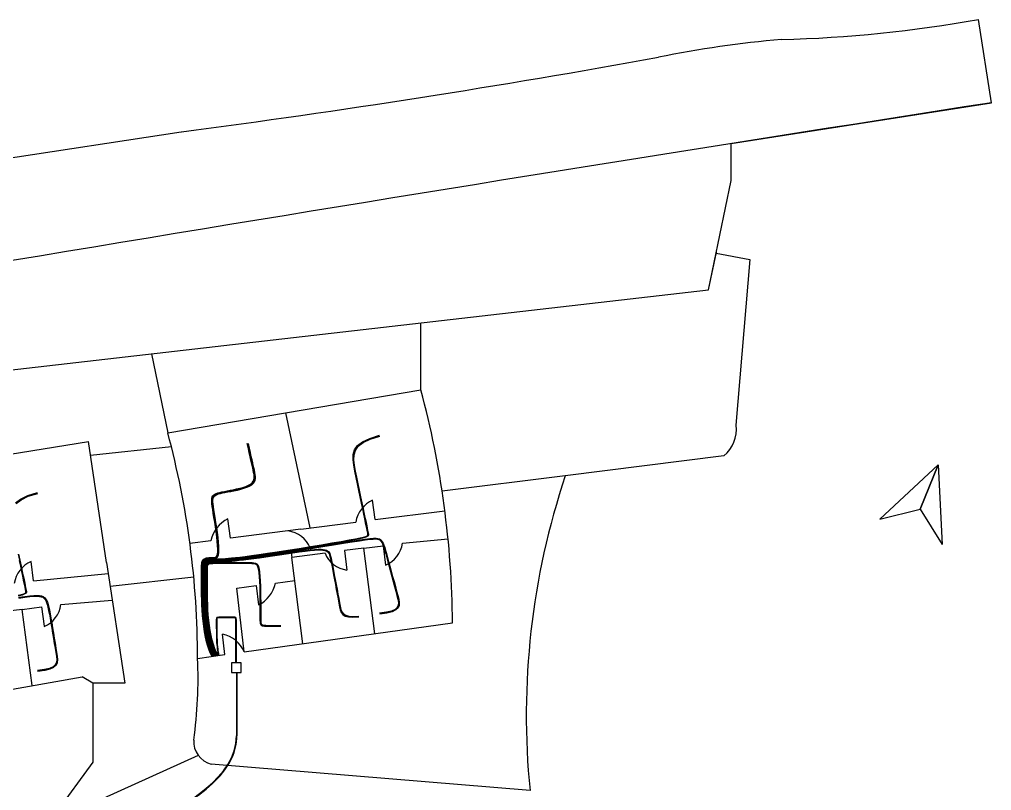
# Model space of a CAD drawing. Header units: millimetres. Extents: x 75 to 2709, y 49 to 1209.
# Drawn here: x 178.7 to 228.48, y 171.41 to 210.91 of the extents above; entities that cross this region are included whole.
import ezdxf

# ---------------------------------------------------------------- set-up
doc = ezdxf.new("R2010")
doc.units = ezdxf.units.MM
for name, color, linetype in [('Arquetas', 170, 'Continuous'), ('Canalización Interior', 30, 'Continuous'), ('Canalización Secundaria', 90, 'Continuous'), ('Dirección', 7, 'Continuous'), ('Urbanización', 250, 'Continuous')]:
    doc.layers.add(name, color=color, linetype=linetype)

# ---------------------------------------------------------------- blocks, each defined once
blk = doc.blocks.new('Dirección')
at = {"layer": 'Dirección'}
for p, q in [((254.271, 232.482), (251.284, 229.688)), ((253.352, 230.207), (254.271, 232.482)), ((254.271, 232.482), (253.352, 230.207)), ((254.271, 232.482), (254.271, 232.482)), ((254.271, 232.482), (254.479, 228.397)), ((251.284, 229.688), (253.352, 230.207)), ((253.352, 230.207), (254.479, 228.397))]:
    blk.add_line(p, q, dxfattribs=at)

msp = doc.modelspace()

# ---------------------------------------------------------------- linework, layer by layer
at = {"layer": 'Arquetas'}
msp.add_lwpolyline([(189.555, 177.449), (190.055, 177.45), (190.055, 177.95), (189.555, 177.949)], close=True, dxfattribs=at)
at = {"layer": 'Canalización Interior'}
for points in [[(188.564, 178.282), (188.483, 178.423), (188.408, 178.597), (188.339, 178.8), (188.277, 179.027), (188.222, 179.273), (188.174, 179.535), (188.133, 179.808), (188.099, 180.087), (188.072, 180.369), (188.053, 180.648), (188.038, 180.921), (188.029, 181.183), (188.023, 181.431), (188.02, 181.661), (188.019, 181.868), (188.019, 182.049), (188.019, 182.2), (188.019, 182.325), (188.019, 182.428), (188.019, 182.513), (188.019, 182.586), (188.019, 182.649), (188.019, 182.709), (188.019, 182.768), (188.019, 182.831), (188.02, 182.896), (188.024, 182.962), (188.031, 183.028), (188.043, 183.091), (188.061, 183.149), (188.086, 183.201), (188.118, 183.245), (188.16, 183.279), (188.21, 183.305), (188.265, 183.324), (188.326, 183.336), (188.389, 183.344), (188.453, 183.348), (188.517, 183.349), (188.579, 183.35), (188.637, 183.35), (188.691, 183.356), (188.739, 183.372), (188.781, 183.404), (188.814, 183.455), (188.838, 183.532), (188.853, 183.639), (188.856, 183.782), (188.847, 183.963), (188.829, 184.175), (188.802, 184.411), (188.77, 184.66), (188.734, 184.915), (188.696, 185.165), (188.659, 185.403), (188.624, 185.62), (188.594, 185.808), (188.57, 185.968), (188.553, 186.104), (188.543, 186.218), (188.543, 186.312), (188.552, 186.391), (188.571, 186.455), (188.603, 186.509), (188.647, 186.555), (188.703, 186.593), (188.773, 186.627), (188.857, 186.657), (188.954, 186.683), (189.065, 186.709), (189.191, 186.734), (189.331, 186.761), (189.485, 186.79), (189.649, 186.823), (189.817, 186.859), (189.984, 186.899), (190.144, 186.943), (190.292, 186.993), (190.422, 187.048), (190.53, 187.109), (190.611, 187.177), (190.667, 187.251), (190.701, 187.331), (190.718, 187.417), (190.719, 187.509), (190.709, 187.606), (190.69, 187.709), (190.666, 187.818), (190.64, 187.932), (190.612, 188.054), (190.581, 188.19), (190.547, 188.341), (190.509, 188.513), (190.466, 188.708), (190.419, 188.931), (190.366, 189.185)], [(188.586, 178.285), (188.503, 178.427), (188.428, 178.602), (188.359, 178.805), (188.297, 179.032), (188.241, 179.279), (188.193, 179.54), (188.152, 179.812), (188.119, 180.091), (188.092, 180.371), (188.072, 180.65), (188.058, 180.922), (188.049, 181.184), (188.043, 181.432), (188.04, 181.662), (188.039, 181.869), (188.039, 182.049), (188.039, 182.2), (188.039, 182.325), (188.039, 182.428), (188.039, 182.513), (188.039, 182.585), (188.039, 182.648), (188.039, 182.706), (188.039, 182.765), (188.039, 182.826), (188.04, 182.89), (188.044, 182.954), (188.051, 183.018), (188.062, 183.079), (188.079, 183.135), (188.103, 183.185), (188.135, 183.228), (188.176, 183.262), (188.224, 183.287), (188.278, 183.305), (188.336, 183.317), (188.398, 183.324), (188.461, 183.328), (188.524, 183.329), (188.586, 183.33), (188.645, 183.33), (188.7, 183.336), (188.75, 183.353), (188.793, 183.384), (188.828, 183.436), (188.854, 183.514), (188.87, 183.622), (188.875, 183.766), (188.867, 183.948), (188.849, 184.163), (188.823, 184.4), (188.791, 184.651), (188.755, 184.908), (188.717, 185.16), (188.68, 185.399), (188.645, 185.616), (188.615, 185.804), (188.591, 185.964), (188.574, 186.099), (188.564, 186.211), (188.564, 186.304), (188.572, 186.381), (188.591, 186.443), (188.622, 186.496), (188.665, 186.54), (188.72, 186.578), (188.788, 186.61), (188.87, 186.639), (188.966, 186.666), (189.076, 186.691), (189.201, 186.716), (189.341, 186.743), (189.496, 186.772), (189.661, 186.804), (189.83, 186.841), (189.998, 186.881), (190.159, 186.927), (190.309, 186.977), (190.441, 187.033), (190.55, 187.096), (190.631, 187.165), (190.688, 187.241), (190.723, 187.323), (190.739, 187.411), (190.74, 187.505), (190.729, 187.604), (190.71, 187.709), (190.686, 187.819), (190.66, 187.934), (190.632, 188.057), (190.601, 188.193), (190.566, 188.345), (190.528, 188.517), (190.486, 188.712), (190.438, 188.935), (190.385, 189.189)], [(188.607, 178.288), (188.524, 178.432), (188.448, 178.608), (188.378, 178.811), (188.316, 179.038), (188.261, 179.284), (188.213, 179.545), (188.172, 179.816), (188.138, 180.094), (188.112, 180.374), (188.092, 180.652), (188.078, 180.924), (188.069, 181.186), (188.063, 181.433), (188.06, 181.662), (188.059, 181.869), (188.059, 182.049), (188.059, 182.2), (188.059, 182.325), (188.059, 182.428), (188.059, 182.513), (188.059, 182.584), (188.059, 182.646), (188.059, 182.704), (188.059, 182.761), (188.059, 182.821), (188.06, 182.883), (188.064, 182.946), (188.07, 183.008), (188.082, 183.067), (188.098, 183.121), (188.121, 183.17), (188.152, 183.211), (188.191, 183.244), (188.237, 183.268), (188.29, 183.286), (188.347, 183.297), (188.407, 183.304), (188.469, 183.308), (188.532, 183.309), (188.593, 183.31), (188.653, 183.31), (188.709, 183.316), (188.76, 183.333), (188.805, 183.365), (188.842, 183.417), (188.87, 183.495), (188.888, 183.604), (188.894, 183.75), (188.887, 183.934), (188.87, 184.15), (188.844, 184.389), (188.812, 184.643), (188.776, 184.901), (188.738, 185.154), (188.7, 185.394), (188.666, 185.612), (188.636, 185.8), (188.612, 185.959), (188.595, 186.093), (188.585, 186.204), (188.584, 186.295), (188.593, 186.37), (188.611, 186.432), (188.641, 186.482), (188.682, 186.525), (188.736, 186.562), (188.803, 186.594), (188.884, 186.622), (188.979, 186.648), (189.088, 186.673), (189.212, 186.698), (189.352, 186.724), (189.507, 186.754), (189.672, 186.786), (189.842, 186.823), (190.012, 186.864), (190.175, 186.91), (190.326, 186.961), (190.459, 187.019), (190.569, 187.083), (190.652, 187.154), (190.709, 187.231), (190.744, 187.315), (190.76, 187.405), (190.761, 187.501), (190.75, 187.602), (190.731, 187.708), (190.707, 187.82), (190.68, 187.936), (190.652, 188.06), (190.62, 188.197), (190.586, 188.349), (190.548, 188.521), (190.505, 188.716), (190.458, 188.939), (190.405, 189.193)], [(188.628, 178.291), (188.545, 178.436), (188.468, 178.613), (188.398, 178.817), (188.335, 179.043), (188.28, 179.289), (188.232, 179.549), (188.191, 179.82), (188.158, 180.097), (188.132, 180.377), (188.112, 180.654), (188.098, 180.926), (188.089, 181.187), (188.083, 181.434), (188.08, 181.663), (188.079, 181.87), (188.079, 182.05), (188.079, 182.201), (188.079, 182.325), (188.079, 182.428), (188.079, 182.512), (188.079, 182.583), (188.079, 182.645), (188.079, 182.702), (188.079, 182.758), (188.079, 182.816), (188.08, 182.877), (188.084, 182.938), (188.09, 182.998), (188.101, 183.055), (188.117, 183.108), (188.139, 183.155), (188.168, 183.195), (188.206, 183.226), (188.251, 183.25), (188.302, 183.266), (188.357, 183.278), (188.416, 183.285), (188.477, 183.288), (188.539, 183.289), (188.601, 183.29), (188.661, 183.29), (188.718, 183.296), (188.77, 183.313), (188.817, 183.345), (188.856, 183.398), (188.886, 183.477), (188.905, 183.587), (188.913, 183.733), (188.907, 183.919), (188.891, 184.137), (188.865, 184.379), (188.833, 184.634), (188.797, 184.893), (188.759, 185.149), (188.721, 185.39), (188.687, 185.608), (188.657, 185.796), (188.633, 185.955), (188.616, 186.087), (188.606, 186.197), (188.605, 186.287), (188.613, 186.36), (188.631, 186.42), (188.66, 186.469), (188.7, 186.511), (188.753, 186.546), (188.819, 186.577), (188.898, 186.605), (188.991, 186.63), (189.099, 186.654), (189.222, 186.679), (189.362, 186.706), (189.517, 186.735), (189.683, 186.768), (189.855, 186.805), (190.026, 186.847), (190.19, 186.893), (190.343, 186.946), (190.478, 187.004), (190.589, 187.07), (190.672, 187.142), (190.73, 187.222), (190.765, 187.307), (190.781, 187.399), (190.782, 187.497), (190.771, 187.6), (190.751, 187.708), (190.727, 187.821), (190.7, 187.938), (190.671, 188.063), (190.64, 188.2), (190.606, 188.353), (190.567, 188.525), (190.525, 188.721), (190.477, 188.943), (190.425, 189.197)], [(188.65, 178.294), (188.565, 178.441), (188.488, 178.618), (188.418, 178.822), (188.355, 179.049), (188.299, 179.294), (188.251, 179.554), (188.211, 179.824), (188.178, 180.1), (188.152, 180.379), (188.132, 180.656), (188.118, 180.927), (188.109, 181.188), (188.103, 181.435), (188.1, 181.664), (188.099, 181.87), (188.099, 182.05), (188.099, 182.201), (188.099, 182.325), (188.099, 182.428), (188.099, 182.512), (188.099, 182.583), (188.099, 182.644), (188.099, 182.7), (188.099, 182.755), (188.099, 182.812), (188.1, 182.871), (188.103, 182.93), (188.11, 182.988), (188.12, 183.043), (188.135, 183.094), (188.157, 183.14), (188.185, 183.178), (188.221, 183.208), (188.265, 183.231), (188.314, 183.247), (188.367, 183.258), (188.424, 183.265), (188.483, 183.268), (188.544, 183.269), (188.604, 183.27), (188.664, 183.27), (188.725, 183.27), (188.79, 183.271), (188.861, 183.273), (188.94, 183.276), (189.031, 183.281), (189.136, 183.288), (189.257, 183.297), (189.397, 183.309), (189.561, 183.324), (189.757, 183.345), (189.988, 183.372), (190.262, 183.406), (190.585, 183.449), (190.962, 183.502), (191.4, 183.566), (191.899, 183.642), (192.445, 183.726), (193.018, 183.817), (193.597, 183.91), (194.164, 184.003), (194.698, 184.092), (195.179, 184.175), (195.588, 184.247), (195.91, 184.307), (196.151, 184.356), (196.323, 184.396), (196.437, 184.43), (196.504, 184.459), (196.537, 184.485), (196.546, 184.512), (196.543, 184.54), (196.537, 184.573), (196.529, 184.614), (196.519, 184.67), (196.504, 184.744), (196.485, 184.842), (196.459, 184.968), (196.426, 185.128), (196.384, 185.325), (196.334, 185.563), (196.276, 185.836), (196.212, 186.137), (196.145, 186.456), (196.075, 186.788), (196.005, 187.123), (195.936, 187.454), (195.871, 187.774), (195.815, 188.075), (195.782, 188.357), (195.792, 188.618), (195.863, 188.858), (196.015, 189.078), (196.266, 189.276), (196.635, 189.453), (197.14, 189.608)], [(188.671, 178.297), (188.586, 178.445), (188.508, 178.624), (188.437, 178.828), (188.374, 179.055), (188.319, 179.3), (188.271, 179.559), (188.23, 179.828), (188.197, 180.104), (188.171, 180.382), (188.152, 180.658), (188.138, 180.929), (188.129, 181.19), (188.123, 181.436), (188.12, 181.665), (188.119, 181.871), (188.119, 182.051), (188.119, 182.201), (188.119, 182.325), (188.119, 182.427), (188.119, 182.511), (188.119, 182.582), (188.119, 182.642), (188.119, 182.697), (188.119, 182.751), (188.119, 182.807), (188.12, 182.864), (188.123, 182.922), (188.129, 182.978), (188.139, 183.031), (188.154, 183.081), (188.174, 183.124), (188.202, 183.161), (188.237, 183.19), (188.278, 183.212), (188.325, 183.228), (188.377, 183.239), (188.432, 183.245), (188.49, 183.248), (188.549, 183.249), (188.608, 183.25), (188.666, 183.25), (188.727, 183.25), (188.791, 183.251), (188.862, 183.253), (188.941, 183.256), (189.032, 183.261), (189.137, 183.268), (189.258, 183.277), (189.398, 183.289), (189.563, 183.305), (189.758, 183.325), (189.991, 183.352), (190.265, 183.387), (190.589, 183.43), (190.967, 183.483), (191.405, 183.547), (191.906, 183.623), (192.454, 183.708), (193.029, 183.799), (193.61, 183.893), (194.179, 183.986), (194.714, 184.076), (195.197, 184.16), (195.607, 184.234), (195.93, 184.295), (196.172, 184.346), (196.344, 184.388), (196.458, 184.423), (196.526, 184.454), (196.558, 184.483), (196.567, 184.51), (196.563, 184.54), (196.557, 184.574), (196.549, 184.617), (196.539, 184.673), (196.524, 184.748), (196.504, 184.846), (196.478, 184.972), (196.445, 185.131), (196.404, 185.329), (196.354, 185.567), (196.296, 185.84), (196.232, 186.14), (196.164, 186.46), (196.095, 186.791), (196.025, 187.125), (195.957, 187.455), (195.892, 187.773), (195.835, 188.072), (195.803, 188.351), (195.813, 188.61), (195.883, 188.848), (196.033, 189.065), (196.281, 189.261), (196.646, 189.435), (197.145, 189.588)], [(188.693, 178.3), (188.606, 178.45), (188.527, 178.629), (188.457, 178.834), (188.394, 179.06), (188.338, 179.305), (188.29, 179.563), (188.25, 179.832), (188.217, 180.107), (188.191, 180.384), (188.172, 180.66), (188.158, 180.93), (188.149, 181.191), (188.143, 181.437), (188.14, 181.665), (188.139, 181.871), (188.139, 182.051), (188.139, 182.201), (188.139, 182.325), (188.139, 182.427), (188.139, 182.511), (188.139, 182.581), (188.139, 182.641), (188.139, 182.695), (188.139, 182.748), (188.139, 182.802), (188.14, 182.858), (188.143, 182.914), (188.149, 182.968), (188.158, 183.019), (188.172, 183.067), (188.192, 183.109), (188.218, 183.145), (188.252, 183.173), (188.292, 183.194), (188.337, 183.209), (188.387, 183.219), (188.44, 183.225), (188.496, 183.228), (188.553, 183.229), (188.611, 183.23), (188.669, 183.23), (188.728, 183.23), (188.792, 183.231), (188.863, 183.233), (188.942, 183.236), (189.033, 183.241), (189.138, 183.248), (189.259, 183.257), (189.399, 183.269), (189.564, 183.285), (189.76, 183.305), (189.993, 183.332), (190.268, 183.367), (190.592, 183.41), (190.971, 183.463), (191.411, 183.527), (191.914, 183.604), (192.463, 183.689), (193.04, 183.78), (193.623, 183.875), (194.194, 183.969), (194.731, 184.06), (195.215, 184.145), (195.627, 184.22), (195.951, 184.283), (196.193, 184.336), (196.365, 184.38), (196.479, 184.417), (196.547, 184.45), (196.579, 184.48), (196.587, 184.509), (196.583, 184.54), (196.577, 184.576), (196.569, 184.619), (196.558, 184.676), (196.544, 184.751), (196.524, 184.849), (196.498, 184.976), (196.465, 185.135), (196.424, 185.333), (196.373, 185.571), (196.315, 185.844), (196.252, 186.144), (196.184, 186.463), (196.114, 186.793), (196.045, 187.127), (195.977, 187.456), (195.912, 187.772), (195.856, 188.07), (195.824, 188.346), (195.833, 188.602), (195.903, 188.838), (196.051, 189.052), (196.296, 189.246), (196.657, 189.418), (197.15, 189.569)], [(178.499, 186.142), (178.75, 186.34), (179.119, 186.517), (179.624, 186.672)], [(178.517, 186.129), (178.765, 186.325), (179.129, 186.499), (179.629, 186.652)], [(178.535, 186.116), (178.78, 186.309), (179.14, 186.482), (179.634, 186.633)], [(188.714, 178.303), (188.627, 178.454), (188.547, 178.634), (188.476, 178.84), (188.413, 179.066), (188.358, 179.31), (188.31, 179.568), (188.269, 179.836), (188.237, 180.11), (188.211, 180.387), (188.192, 180.662), (188.178, 180.932), (188.169, 181.192), (188.163, 181.438), (188.16, 181.666), (188.159, 181.872), (188.159, 182.051), (188.159, 182.202), (188.159, 182.326), (188.159, 182.427), (188.159, 182.511), (188.159, 182.58), (188.159, 182.639), (188.159, 182.693), (188.159, 182.745), (188.159, 182.798), (188.16, 182.852), (188.163, 182.905), (188.168, 182.958), (188.177, 183.007), (188.191, 183.053), (188.21, 183.094), (188.235, 183.128), (188.267, 183.155), (188.306, 183.175), (188.349, 183.19), (188.397, 183.199), (188.449, 183.205), (188.503, 183.208), (188.558, 183.209), (188.615, 183.21), (188.671, 183.21), (188.73, 183.21), (188.793, 183.211), (188.864, 183.213), (188.943, 183.216), (189.034, 183.221), (189.139, 183.228), (189.26, 183.237), (189.401, 183.249), (189.566, 183.265), (189.762, 183.285), (189.995, 183.312), (190.27, 183.347), (190.594, 183.39), (190.974, 183.443), (191.414, 183.508), (191.916, 183.584), (192.468, 183.669), (193.048, 183.76), (193.64, 183.853), (194.223, 183.946), (194.781, 184.035), (195.293, 184.117), (195.741, 184.188), (196.111, 184.245), (196.408, 184.289), (196.642, 184.32), (196.821, 184.336), (196.956, 184.34), (197.055, 184.33), (197.129, 184.307), (197.186, 184.27), (197.235, 184.221), (197.279, 184.156), (197.32, 184.075), (197.36, 183.976), (197.4, 183.856), (197.442, 183.714), (197.489, 183.547), (197.541, 183.355), (197.601, 183.136), (197.667, 182.897), (197.737, 182.643), (197.808, 182.382), (197.879, 182.121), (197.948, 181.866), (198.013, 181.624), (198.071, 181.402), (198.119, 181.206), (198.145, 181.036), (198.138, 180.889), (198.084, 180.763), (197.971, 180.659), (197.785, 180.572), (197.515, 180.502), (197.148, 180.448)], [(188.735, 178.306), (188.647, 178.459), (188.567, 178.64), (188.496, 178.845), (188.432, 179.072), (188.377, 179.315), (188.329, 179.573), (188.289, 179.84), (188.256, 180.113), (188.231, 180.39), (188.212, 180.664), (188.198, 180.934), (188.188, 181.193), (188.183, 181.439), (188.18, 181.667), (188.179, 181.872), (188.179, 182.052), (188.179, 182.202), (188.179, 182.326), (188.179, 182.427), (188.179, 182.51), (188.179, 182.579), (188.179, 182.638), (188.179, 182.691), (188.179, 182.741), (188.179, 182.793), (188.18, 182.845), (188.183, 182.897), (188.188, 182.948), (188.197, 182.996), (188.21, 183.04), (188.228, 183.079), (188.252, 183.111), (188.282, 183.137), (188.319, 183.157), (188.361, 183.17), (188.407, 183.18), (188.457, 183.185), (188.509, 183.188), (188.563, 183.189), (188.618, 183.19), (188.674, 183.19), (188.732, 183.19), (188.795, 183.191), (188.865, 183.193), (188.944, 183.196), (189.035, 183.201), (189.14, 183.208), (189.261, 183.217), (189.402, 183.229), (189.567, 183.245), (189.763, 183.265), (189.996, 183.292), (190.272, 183.327), (190.596, 183.37), (190.976, 183.423), (191.416, 183.488), (191.919, 183.564), (192.47, 183.649), (193.051, 183.74), (193.642, 183.834), (194.225, 183.926), (194.782, 184.015), (195.293, 184.097), (195.741, 184.168), (196.11, 184.225), (196.405, 184.269), (196.637, 184.299), (196.815, 184.316), (196.948, 184.319), (197.046, 184.31), (197.118, 184.287), (197.173, 184.252), (197.221, 184.203), (197.264, 184.14), (197.304, 184.06), (197.343, 183.962), (197.382, 183.844), (197.424, 183.703), (197.47, 183.538), (197.523, 183.347), (197.582, 183.13), (197.648, 182.891), (197.718, 182.638), (197.789, 182.377), (197.86, 182.117), (197.928, 181.863), (197.993, 181.623), (198.05, 181.403), (198.098, 181.209), (198.124, 181.041), (198.117, 180.897), (198.064, 180.775), (197.953, 180.673), (197.771, 180.589), (197.506, 180.521), (197.146, 180.468)], [(188.757, 178.309), (188.668, 178.463), (188.587, 178.645), (188.515, 178.851), (188.452, 179.077), (188.396, 179.321), (188.349, 179.577), (188.309, 179.844), (188.276, 180.117), (188.251, 180.392), (188.231, 180.667), (188.218, 180.935), (188.208, 181.195), (188.203, 181.44), (188.2, 181.667), (188.199, 181.873), (188.199, 182.052), (188.199, 182.202), (188.199, 182.326), (188.199, 182.427), (188.199, 182.51), (188.199, 182.579), (188.199, 182.637), (188.199, 182.688), (188.199, 182.738), (188.199, 182.788), (188.2, 182.839), (188.202, 182.889), (188.208, 182.938), (188.216, 182.984), (188.228, 183.026), (188.245, 183.063), (188.268, 183.095), (188.298, 183.119), (188.333, 183.138), (188.373, 183.151), (188.417, 183.16), (188.465, 183.166), (188.515, 183.168), (188.568, 183.169), (188.622, 183.17), (188.676, 183.17), (188.734, 183.17), (188.796, 183.171), (188.865, 183.173), (188.945, 183.176), (189.036, 183.181), (189.141, 183.188), (189.262, 183.197), (189.403, 183.209), (189.569, 183.225), (189.765, 183.245), (189.998, 183.273), (190.274, 183.307), (190.599, 183.35), (190.978, 183.403), (191.418, 183.468), (191.921, 183.544), (192.473, 183.629), (193.053, 183.72), (193.644, 183.814), (194.227, 183.906), (194.784, 183.995), (195.294, 184.077), (195.74, 184.147), (196.108, 184.205), (196.402, 184.248), (196.633, 184.279), (196.809, 184.295), (196.94, 184.299), (197.036, 184.29), (197.106, 184.268), (197.161, 184.233), (197.207, 184.185), (197.249, 184.124), (197.288, 184.045), (197.326, 183.949), (197.365, 183.832), (197.406, 183.693), (197.452, 183.529), (197.504, 183.339), (197.564, 183.123), (197.629, 182.885), (197.698, 182.632), (197.769, 182.373), (197.84, 182.113), (197.909, 181.86), (197.972, 181.622), (198.03, 181.404), (198.077, 181.213), (198.103, 181.047), (198.096, 180.906), (198.044, 180.786), (197.935, 180.687), (197.757, 180.605), (197.497, 180.54), (197.143, 180.488)], [(188.778, 178.312), (188.688, 178.468), (188.607, 178.65), (188.535, 178.857), (188.471, 179.083), (188.416, 179.326), (188.368, 179.582), (188.328, 179.848), (188.296, 180.12), (188.27, 180.395), (188.251, 180.669), (188.238, 180.937), (188.228, 181.196), (188.223, 181.441), (188.22, 181.668), (188.219, 181.873), (188.219, 182.052), (188.219, 182.202), (188.219, 182.326), (188.219, 182.427), (188.219, 182.51), (188.219, 182.578), (188.219, 182.635), (188.219, 182.686), (188.219, 182.735), (188.219, 182.783), (188.22, 182.833), (188.222, 182.881), (188.227, 182.928), (188.235, 182.972), (188.247, 183.012), (188.263, 183.048), (188.285, 183.078), (188.313, 183.102), (188.346, 183.119), (188.385, 183.132), (188.427, 183.141), (188.473, 183.146), (188.522, 183.148), (188.573, 183.149), (188.625, 183.15), (188.679, 183.15), (188.735, 183.15), (188.797, 183.151), (188.866, 183.153), (188.945, 183.156), (189.037, 183.161), (189.142, 183.168), (189.263, 183.177), (189.404, 183.189), (189.564, 183.204), (189.744, 183.222), (189.946, 183.244), (190.171, 183.27), (190.42, 183.301), (190.693, 183.337), (190.992, 183.378), (191.316, 183.425), (191.658, 183.476), (192.008, 183.529), (192.359, 183.581), (192.702, 183.63), (193.026, 183.676), (193.325, 183.714), (193.588, 183.744), (193.81, 183.763), (193.992, 183.773), (194.14, 183.773), (194.258, 183.764), (194.35, 183.747), (194.421, 183.722), (194.475, 183.691), (194.518, 183.654), (194.554, 183.61), (194.584, 183.558), (194.61, 183.493), (194.634, 183.414), (194.657, 183.317), (194.682, 183.198), (194.71, 183.055), (194.742, 182.884), (194.779, 182.684), (194.822, 182.46), (194.867, 182.221), (194.914, 181.972), (194.961, 181.721), (195.007, 181.477), (195.049, 181.245), (195.087, 181.033), (195.121, 180.848), (195.16, 180.69), (195.213, 180.56), (195.292, 180.459), (195.406, 180.387), (195.566, 180.344), (195.783, 180.33), (196.067, 180.346)], [(188.799, 178.315), (188.709, 178.472), (188.627, 178.656), (188.555, 178.862), (188.491, 179.089), (188.435, 179.331), (188.388, 179.586), (188.348, 179.852), (188.315, 180.123), (188.29, 180.397), (188.271, 180.671), (188.257, 180.939), (188.248, 181.197), (188.243, 181.442), (188.24, 181.669), (188.239, 181.874), (188.239, 182.053), (188.239, 182.203), (188.239, 182.326), (188.239, 182.427), (188.239, 182.509), (188.239, 182.577), (188.239, 182.634), (188.239, 182.684), (188.239, 182.731), (188.239, 182.779), (188.24, 182.826), (188.242, 182.873), (188.247, 182.918), (188.254, 182.96), (188.265, 182.999), (188.281, 183.033), (188.302, 183.061), (188.328, 183.084), (188.36, 183.101), (188.397, 183.113), (188.437, 183.121), (188.481, 183.126), (188.528, 183.128), (188.578, 183.129), (188.629, 183.13), (188.681, 183.13), (188.737, 183.13), (188.798, 183.131), (188.867, 183.133), (188.946, 183.136), (189.037, 183.141), (189.143, 183.148), (189.265, 183.157), (189.405, 183.169), (189.565, 183.184), (189.746, 183.202), (189.948, 183.224), (190.173, 183.25), (190.422, 183.281), (190.695, 183.317), (190.994, 183.359), (191.317, 183.405), (191.659, 183.456), (192.009, 183.509), (192.36, 183.561), (192.701, 183.61), (193.025, 183.656), (193.323, 183.694), (193.585, 183.724), (193.805, 183.744), (193.986, 183.754), (194.132, 183.754), (194.248, 183.746), (194.339, 183.73), (194.408, 183.706), (194.461, 183.675), (194.503, 183.639), (194.538, 183.596), (194.567, 183.545), (194.592, 183.482), (194.616, 183.404), (194.639, 183.308), (194.663, 183.191), (194.69, 183.048), (194.722, 182.878), (194.76, 182.679), (194.802, 182.456), (194.847, 182.216), (194.894, 181.968), (194.941, 181.717), (194.987, 181.471), (195.03, 181.238), (195.068, 181.025), (195.102, 180.838), (195.141, 180.678), (195.196, 180.546), (195.276, 180.443), (195.393, 180.369), (195.557, 180.324), (195.779, 180.31), (196.069, 180.326)], [(188.821, 178.318), (188.729, 178.477), (188.647, 178.661), (188.574, 178.868), (188.51, 179.094), (188.455, 179.336), (188.407, 179.591), (188.367, 179.856), (188.335, 180.126), (188.31, 180.4), (188.291, 180.673), (188.277, 180.94), (188.268, 181.198), (188.263, 181.443), (188.26, 181.67), (188.259, 181.874), (188.259, 182.053), (188.259, 182.203), (188.259, 182.326), (188.259, 182.427), (188.259, 182.509), (188.259, 182.576), (188.259, 182.632), (188.259, 182.682), (188.259, 182.728), (188.259, 182.774), (188.26, 182.82), (188.262, 182.865), (188.266, 182.908), (188.273, 182.948), (188.284, 182.985), (188.299, 183.017), (188.318, 183.045), (188.344, 183.066), (188.374, 183.082), (188.408, 183.094), (188.447, 183.101), (188.489, 183.106), (188.535, 183.109), (188.582, 183.109), (188.632, 183.11), (188.684, 183.11), (188.739, 183.11), (188.8, 183.111), (188.868, 183.113), (188.947, 183.116), (189.038, 183.121), (189.144, 183.128), (189.266, 183.137), (189.406, 183.149), (189.566, 183.164), (189.747, 183.182), (189.95, 183.204), (190.175, 183.23), (190.423, 183.261), (190.697, 183.297), (190.995, 183.339), (191.319, 183.385), (191.66, 183.436), (192.01, 183.489), (192.36, 183.541), (192.701, 183.59), (193.024, 183.636), (193.321, 183.674), (193.582, 183.705), (193.801, 183.725), (193.98, 183.735), (194.125, 183.736), (194.239, 183.728), (194.328, 183.712), (194.396, 183.689), (194.447, 183.66), (194.488, 183.624), (194.521, 183.583), (194.55, 183.533), (194.574, 183.471), (194.597, 183.395), (194.62, 183.3), (194.644, 183.183), (194.671, 183.042), (194.703, 182.873), (194.74, 182.674), (194.783, 182.452), (194.828, 182.212), (194.875, 181.964), (194.922, 181.712), (194.968, 181.466), (195.01, 181.232), (195.049, 181.017), (195.084, 180.828), (195.123, 180.666), (195.178, 180.532), (195.26, 180.427), (195.38, 180.351), (195.547, 180.305), (195.774, 180.29), (196.071, 180.306)], [(178.635, 181.42), (178.806, 181.46), (178.92, 181.494), (178.988, 181.523), (179.021, 181.549), (179.03, 181.575), (179.026, 181.604), (179.021, 181.637), (179.013, 181.678), (179.002, 181.734), (178.988, 181.808), (178.968, 181.906), (178.942, 182.032), (178.909, 182.192), (178.868, 182.389), (178.818, 182.627), (178.76, 182.9), (178.696, 183.2)], [(178.655, 181.41), (178.828, 181.452), (178.942, 181.487), (179.009, 181.518), (179.041, 181.546), (179.05, 181.574), (179.047, 181.604), (179.041, 181.638), (179.033, 181.681), (179.022, 181.737), (179.007, 181.812), (178.988, 181.91), (178.962, 182.036), (178.929, 182.195), (178.888, 182.393), (178.837, 182.631), (178.779, 182.904), (178.716, 183.204), (178.648, 183.523)], [(178.676, 181.4), (178.849, 181.443), (178.963, 181.481), (179.03, 181.513), (179.062, 181.544), (179.071, 181.573), (179.067, 181.604), (179.061, 181.639), (179.053, 181.683), (179.042, 181.74), (179.027, 181.815), (179.008, 181.913), (178.982, 182.04), (178.949, 182.199), (178.907, 182.396), (178.857, 182.635), (178.799, 182.908), (178.735, 183.208), (178.668, 183.527)], [(188.842, 178.321), (188.75, 178.481), (188.667, 178.666), (188.594, 178.874), (188.53, 179.1), (188.474, 179.342), (188.426, 179.596), (188.387, 179.86), (188.355, 180.13), (188.33, 180.403), (188.311, 180.675), (188.297, 180.942), (188.288, 181.2), (188.283, 181.444), (188.28, 181.67), (188.279, 181.875), (188.279, 182.053), (188.279, 182.203), (188.279, 182.326), (188.279, 182.427), (188.279, 182.509), (188.279, 182.575), (188.279, 182.631), (188.279, 182.68), (188.279, 182.725), (188.279, 182.769), (188.28, 182.813), (188.282, 182.857), (188.286, 182.898), (188.293, 182.936), (188.303, 182.971), (188.317, 183.002), (188.335, 183.028), (188.359, 183.048), (188.387, 183.064), (188.42, 183.075), (188.457, 183.082), (188.498, 183.086), (188.541, 183.089), (188.587, 183.089), (188.635, 183.09), (188.686, 183.09), (188.74, 183.09), (188.8, 183.09), (188.869, 183.09), (188.947, 183.09), (189.038, 183.09), (189.144, 183.09), (189.266, 183.09), (189.405, 183.09), (189.559, 183.09), (189.721, 183.09), (189.887, 183.09), (190.053, 183.09), (190.212, 183.09), (190.361, 183.09), (190.495, 183.09), (190.609, 183.089), (190.705, 183.082), (190.784, 183.064), (190.848, 183.028), (190.9, 182.969), (190.94, 182.882), (190.972, 182.759), (190.996, 182.597), (191.014, 182.391), (191.028, 182.149), (191.039, 181.884), (191.045, 181.606), (191.049, 181.325), (191.051, 181.054), (191.052, 180.802), (191.052, 180.582), (191.052, 180.401), (191.053, 180.258), (191.055, 180.147), (191.059, 180.064), (191.065, 180.005), (191.074, 179.963), (191.086, 179.935), (191.103, 179.916), (191.124, 179.902), (191.151, 179.891), (191.182, 179.884), (191.217, 179.878), (191.258, 179.875), (191.303, 179.874), (191.352, 179.873), (191.407, 179.873), (191.466, 179.873), (191.531, 179.873), (191.602, 179.873), (191.68, 179.873), (191.766, 179.873), (191.86, 179.873), (191.963, 179.873), (192.075, 179.873)], [(188.863, 178.324), (188.77, 178.486), (188.687, 178.672), (188.613, 178.879), (188.549, 179.105), (188.493, 179.347), (188.446, 179.6), (188.406, 179.863), (188.374, 180.133), (188.349, 180.405), (188.331, 180.677), (188.317, 180.944), (188.308, 181.201), (188.303, 181.445), (188.3, 181.671), (188.299, 181.875), (188.299, 182.054), (188.299, 182.203), (188.299, 182.326), (188.299, 182.427), (188.299, 182.508), (188.299, 182.575), (188.299, 182.63), (188.299, 182.677), (188.299, 182.721), (188.299, 182.764), (188.3, 182.807), (188.302, 182.848), (188.305, 182.888), (188.312, 182.924), (188.321, 182.958), (188.334, 182.987), (188.352, 183.011), (188.374, 183.031), (188.401, 183.045), (188.432, 183.055), (188.467, 183.062), (188.506, 183.066), (188.547, 183.069), (188.592, 183.069), (188.639, 183.07), (188.688, 183.07), (188.742, 183.07), (188.801, 183.07), (188.869, 183.07), (188.948, 183.07), (189.038, 183.07), (189.144, 183.07), (189.266, 183.07), (189.405, 183.07), (189.559, 183.07), (189.721, 183.07), (189.887, 183.07), (190.052, 183.07), (190.211, 183.07), (190.359, 183.07), (190.492, 183.07), (190.605, 183.069), (190.699, 183.062), (190.776, 183.044), (190.838, 183.008), (190.888, 182.95), (190.927, 182.863), (190.956, 182.742), (190.979, 182.58), (190.997, 182.375), (191.01, 182.136), (191.019, 181.872), (191.026, 181.595), (191.03, 181.316), (191.032, 181.046), (191.032, 180.795), (191.032, 180.575), (191.032, 180.394), (191.033, 180.25), (191.035, 180.138), (191.039, 180.054), (191.046, 179.993), (191.055, 179.949), (191.069, 179.92), (191.086, 179.9), (191.109, 179.884), (191.137, 179.873), (191.17, 179.864), (191.207, 179.859), (191.249, 179.856), (191.296, 179.854), (191.348, 179.853), (191.404, 179.853), (191.464, 179.853), (191.53, 179.853), (191.601, 179.853), (191.68, 179.853), (191.766, 179.853), (191.86, 179.853), (191.963, 179.853), (192.075, 179.853)], [(188.885, 178.327), (188.791, 178.49), (188.707, 178.677), (188.633, 178.885), (188.568, 179.111), (188.513, 179.352), (188.465, 179.605), (188.426, 179.867), (188.394, 180.136), (188.369, 180.408), (188.351, 180.679), (188.337, 180.945), (188.328, 181.202), (188.323, 181.446), (188.32, 181.672), (188.319, 181.876), (188.319, 182.054), (188.319, 182.204), (188.319, 182.326), (188.319, 182.427), (188.319, 182.508), (188.319, 182.574), (188.319, 182.628), (188.319, 182.675), (188.319, 182.718), (188.319, 182.76), (188.32, 182.801), (188.321, 182.84), (188.325, 182.878), (188.331, 182.913), (188.34, 182.944), (188.352, 182.972), (188.368, 182.995), (188.389, 183.013), (188.415, 183.026), (188.444, 183.036), (188.477, 183.043), (188.514, 183.047), (188.554, 183.049), (188.597, 183.049), (188.642, 183.05), (188.69, 183.05), (188.743, 183.05), (188.802, 183.05), (188.87, 183.05), (188.948, 183.05), (189.038, 183.05), (189.144, 183.05), (189.266, 183.05), (189.405, 183.05), (189.558, 183.05), (189.721, 183.05), (189.886, 183.05), (190.051, 183.05), (190.21, 183.05), (190.357, 183.05), (190.488, 183.05), (190.6, 183.049), (190.692, 183.042), (190.768, 183.024), (190.828, 182.989), (190.876, 182.931), (190.913, 182.844), (190.941, 182.724), (190.962, 182.563), (190.979, 182.36), (190.991, 182.122), (191, 181.86), (191.006, 181.585), (191.01, 181.307), (191.012, 181.038), (191.012, 180.788), (191.012, 180.569), (191.012, 180.387), (191.013, 180.242), (191.015, 180.129), (191.02, 180.043), (191.026, 179.98), (191.037, 179.936), (191.051, 179.905), (191.07, 179.883), (191.094, 179.866), (191.123, 179.854), (191.158, 179.845), (191.197, 179.839), (191.241, 179.836), (191.29, 179.834), (191.343, 179.833), (191.4, 179.833), (191.462, 179.833), (191.528, 179.833), (191.601, 179.833), (191.679, 179.833), (191.765, 179.833), (191.86, 179.833), (191.963, 179.833), (192.075, 179.833)], [(178.662, 181.269), (178.98, 181.312), (179.237, 181.343), (179.44, 181.361), (179.599, 181.366), (179.721, 181.358), (179.815, 181.339), (179.89, 181.308), (179.952, 181.266), (180.005, 181.209), (180.05, 181.137), (180.089, 181.046), (180.125, 180.934), (180.159, 180.799), (180.193, 180.638), (180.228, 180.449), (180.267, 180.232), (180.309, 179.991), (180.352, 179.734), (180.397, 179.47), (180.441, 179.205), (180.483, 178.946), (180.524, 178.702), (180.561, 178.479), (180.592, 178.284), (180.607, 178.116), (180.591, 177.973), (180.534, 177.852), (180.421, 177.751), (180.241, 177.669), (179.98, 177.603), (179.627, 177.551)]]:
    msp.add_lwpolyline(points, dxfattribs=at)
for points in [[(178.656, 181.308), (178.975, 181.352, -0.004582), (178.976, 181.352), (179.232, 181.383, -0.008027), (179.234, 181.383), (179.437, 181.4, -0.013708), (179.439, 181.401), (179.598, 181.406, -0.022769), (179.601, 181.406), (179.724, 181.398, -0.035544), (179.729, 181.398), (179.823, 181.378, -0.047886), (179.831, 181.376), (179.905, 181.345, -0.05217), (179.912, 181.341), (179.975, 181.299, -0.054313), (179.981, 181.293), (180.034, 181.237, -0.048641), (180.039, 181.23), (180.084, 181.158, -0.036919), (180.086, 181.153), (180.126, 181.062, -0.02516), (180.127, 181.058), (180.163, 180.946, -0.015994), (180.164, 180.944), (180.198, 180.809, -0.009542), (180.198, 180.807), (180.232, 180.647, -0.00517), (180.232, 180.646), (180.268, 180.457, -0.002449), (180.268, 180.456), (180.307, 180.239, -0.001396), (180.307, 180.239), (180.348, 179.998, -0.000904), (180.348, 179.998), (180.392, 179.741, -0.000574), (180.392, 179.741), (180.436, 179.477, -0.000322), (180.436, 179.476), (180.48, 179.211), (180.523, 178.953), (180.563, 178.708), (180.601, 178.486, -0.001917), (180.601, 178.486), (180.632, 178.29, -0.018423), (180.632, 178.288), (180.646, 178.119, -0.04778), (180.646, 178.112), (180.631, 177.968, -0.084815), (180.627, 177.955), (180.57, 177.835, -0.099786), (180.56, 177.822), (180.448, 177.722, -0.075358), (180.438, 177.715), (180.258, 177.633, -0.044897), (180.251, 177.631), (179.99, 177.565, -0.025484), (179.986, 177.564), (179.633, 177.512)], [(178.659, 181.288), (178.978, 181.332, -0.004582), (178.978, 181.332), (179.235, 181.363, -0.008027), (179.235, 181.363), (179.439, 181.381, -0.013708), (179.44, 181.381), (179.598, 181.386, -0.022769), (179.6, 181.386), (179.722, 181.378, -0.035544), (179.725, 181.378), (179.819, 181.359, -0.047886), (179.823, 181.358), (179.897, 181.327, -0.05217), (179.901, 181.325), (179.963, 181.282, -0.054313), (179.966, 181.279), (180.019, 181.223, -0.048641), (180.022, 181.22), (180.067, 181.148, -0.036919), (180.068, 181.145), (180.108, 181.054, -0.02516), (180.108, 181.052), (180.144, 180.94, -0.015994), (180.144, 180.939), (180.178, 180.804, -0.009542), (180.178, 180.803), (180.212, 180.642, -0.00517), (180.212, 180.642), (180.248, 180.453, -0.002449), (180.248, 180.453), (180.287, 180.235, -0.001396), (180.287, 180.235), (180.329, 179.994, -0.000904), (180.329, 179.994), (180.372, 179.738, -0.000574), (180.372, 179.738), (180.416, 179.473, -0.000322), (180.416, 179.473), (180.46, 179.208), (180.503, 178.949), (180.544, 178.705), (180.581, 178.483, -0.001917), (180.581, 178.482), (180.612, 178.287, -0.018423), (180.612, 178.286), (180.626, 178.118, -0.04778), (180.626, 178.114), (180.611, 177.97, -0.084815), (180.609, 177.964), (180.552, 177.843, -0.099786), (180.547, 177.837), (180.434, 177.737, -0.075358), (180.429, 177.733), (180.249, 177.651, -0.044897), (180.246, 177.65), (179.985, 177.584, -0.025484), (179.983, 177.584), (179.63, 177.532)]]:
    msp.add_lwpolyline(points, format="xyb", dxfattribs=at)
at = {"layer": 'Canalización Secundaria'}
for p, q in [((189.805, 177.449), (189.805, 174.21)), ((189.83, 177.449), (189.83, 174.21))]:
    msp.add_line(p, q, dxfattribs=at)
for points in [[(189.805, 177.949), (189.805, 178.188), (189.805, 178.425), (189.805, 178.657), (189.805, 178.88), (189.805, 179.09), (189.805, 179.283), (189.805, 179.456), (189.805, 179.605), (189.805, 179.726), (189.805, 179.824), (189.805, 179.9), (189.805, 179.959), (189.805, 180.004), (189.805, 180.039), (189.805, 180.067), (189.805, 180.091), (189.805, 180.115), (189.804, 180.138), (189.804, 180.161), (189.802, 180.183), (189.8, 180.203), (189.797, 180.221), (189.792, 180.237), (189.787, 180.251), (189.779, 180.262), (189.77, 180.27), (189.76, 180.275), (189.749, 180.279), (189.737, 180.281), (189.725, 180.283), (189.712, 180.283), (189.7, 180.283), (189.688, 180.283), (189.674, 180.283), (189.659, 180.283), (189.64, 180.283), (189.617, 180.283), (189.588, 180.283), (189.551, 180.283), (189.506, 180.283), (189.452, 180.283), (189.391, 180.283), (189.324, 180.283), (189.255, 180.283), (189.186, 180.283), (189.119, 180.283), (189.056, 180.283), (189, 180.283), (188.952, 180.283), (188.913, 180.283), (188.881, 180.282), (188.856, 180.28), (188.836, 180.278), (188.82, 180.274), (188.809, 180.269), (188.8, 180.262), (188.793, 180.253), (188.788, 180.242), (188.784, 180.23), (188.782, 180.216), (188.781, 180.201), (188.78, 180.186), (188.779, 180.17), (188.779, 180.154), (188.779, 180.137), (188.779, 180.118), (188.779, 180.094), (188.779, 180.064), (188.779, 180.026), (188.779, 179.976), (188.779, 179.914), (188.779, 179.836), (188.779, 179.742), (188.78, 179.634), (188.781, 179.515), (188.782, 179.389), (188.785, 179.259), (188.79, 179.129), (188.796, 179.002), (188.804, 178.882), (188.814, 178.77), (188.825, 178.669), (188.837, 178.579), (188.85, 178.502), (188.861, 178.437), (188.872, 178.386), (188.88, 178.349), (188.885, 178.327)], [(189.78, 177.949), (189.78, 178.188), (189.78, 178.425), (189.78, 178.657), (189.78, 178.88), (189.78, 179.09), (189.78, 179.283), (189.78, 179.456), (189.78, 179.605), (189.78, 179.726), (189.78, 179.824), (189.78, 179.9), (189.78, 179.959), (189.78, 180.004), (189.78, 180.039), (189.78, 180.067), (189.78, 180.091), (189.78, 180.115), (189.779, 180.138), (189.779, 180.16), (189.777, 180.181), (189.775, 180.2), (189.773, 180.216), (189.769, 180.229), (189.765, 180.239), (189.76, 180.245), (189.755, 180.249), (189.749, 180.252), (189.742, 180.255), (189.733, 180.257), (189.723, 180.258), (189.712, 180.258), (189.7, 180.258), (189.688, 180.258), (189.674, 180.258), (189.659, 180.258), (189.64, 180.258), (189.617, 180.258), (189.588, 180.258), (189.551, 180.258), (189.506, 180.258), (189.452, 180.258), (189.391, 180.258), (189.324, 180.258), (189.255, 180.258), (189.186, 180.258), (189.119, 180.258), (189.056, 180.258), (189, 180.258), (188.953, 180.258), (188.914, 180.258), (188.882, 180.257), (188.858, 180.256), (188.84, 180.253), (188.829, 180.25), (188.822, 180.247), (188.818, 180.244), (188.815, 180.24), (188.812, 180.233), (188.809, 180.224), (188.807, 180.213), (188.805, 180.2), (188.805, 180.185), (188.804, 180.17), (188.804, 180.154), (188.804, 180.137), (188.804, 180.118), (188.804, 180.094), (188.804, 180.064), (188.804, 180.026), (188.804, 179.976), (188.804, 179.914), (188.804, 179.836), (188.804, 179.742), (188.805, 179.634), (188.806, 179.515), (188.807, 179.39), (188.81, 179.26), (188.815, 179.13), (188.821, 179.004), (188.828, 178.883), (188.838, 178.773), (188.85, 178.672), (188.862, 178.583), (188.874, 178.506), (188.886, 178.442), (188.896, 178.391), (188.904, 178.354), (188.909, 178.33)]]:
    msp.add_lwpolyline(points, dxfattribs=at)
msp.add_open_spline([(185.328, 169.662), (187.191, 170.688), (189.805, 172.083), (189.805, 174.21)], degree=3, dxfattribs=at)
msp.add_open_spline([(185.34, 169.64), (185.557, 169.76), (185.784, 169.884), (186.481, 170.275), (186.966, 170.558), (188.351, 171.489), (189.184, 172.218), (189.741, 173.444), (189.83, 173.815), (189.83, 174.21)], degree=3, knots=[0, 0, 0, 0, 0.743763, 0.743763, 2.23129, 2.23129, 5.206342, 5.206342, 6.382376, 6.382376, 6.382376, 6.382376], dxfattribs=at)
at = {"layer": 'Urbanización'}
for p, q in [((228.478, 206.647), (227.807, 210.914)), ((215.148, 204.552), (228.478, 206.647)), ((148.734, 199.3), (186.987, 205.157)), ((215.148, 202.668), (215.148, 204.552)), ((213.986, 197.057), (215.148, 202.668)), ((213.986, 197.057), (214.386, 198.989)), ((214.377, 198.944), (216.102, 198.617)), ((215.403, 190.125), (216.118, 198.614)), ((147.158, 189.394), (213.986, 197.057)), ((199.255, 191.933), (199.255, 195.368)), ((185.459, 193.786), (186.292, 189.738)), ((186.292, 189.738), (199.255, 191.933)), ((193.58, 184.86), (192.338, 190.762)), ((169.068, 187.153), (182.231, 189.294)), ((183.16, 183.091), (182.231, 189.294)), ((182.337, 188.584), (186.475, 189.034)), ((214.768, 188.56), (206.649, 187.536)), ((206.649, 187.536), (200.34, 186.741)), ((196.912, 185.288), (196.785, 186.28)), ((196.912, 185.288), (200.48, 185.747)), ((189.497, 184.335), (189.37, 185.327)), ((193.104, 184.799), (189.497, 184.335)), ((193.104, 184.799), (195.921, 185.161)), ((188.506, 184.208), (187.427, 184.069)), ((198.313, 184.082), (200.645, 184.307)), ((187.819, 183.883), (187.819, 183.883)), ((192.601, 183.722), (193.593, 183.849)), ((192.601, 183.722), (192.648, 183.354)), ((196.329, 183.827), (195.338, 183.699)), ((195.338, 183.699), (195.465, 182.707)), ((196.329, 183.827), (197.321, 183.954)), ((196.893, 179.442), (196.329, 183.827)), ((197.321, 183.954), (197.449, 182.962)), ((194.346, 183.572), (192.648, 183.354)), ((193.217, 178.93), (192.648, 183.354)), ((179.422, 182.148), (179.295, 183.139)), ((183.16, 183.091), (184.087, 176.906)), ((179.422, 182.148), (183.245, 182.53)), ((187.623, 182.345), (183.344, 181.868)), ((189.826, 181.781), (190.818, 181.908)), ((190.208, 178.511), (189.826, 181.781)), ((190.818, 181.908), (190.945, 180.916)), ((191.809, 182.036), (192.801, 182.163)), ((178.839, 180.686), (179.831, 180.814)), ((179.831, 180.814), (179.959, 179.822)), ((180.823, 180.941), (183.449, 181.166)), ((178.839, 180.686), (177.847, 180.558)), ((179.34, 176.788), (178.839, 180.686)), ((190.208, 178.511), (200.876, 179.996)), ((189.216, 178.373), (189.089, 179.416)), ((187.819, 178.178), (189.216, 178.373)), ((172.718, 175.617), (181.904, 177.241)), ((182.45, 176.906), (181.904, 177.241)), ((184.087, 176.906), (182.45, 176.906)), ((182.45, 176.906), (182.45, 172.858)), ((187.854, 173.197), (179.593, 169.482)), ((182.45, 172.858), (180.475, 170.159)), ((204.843, 171.408), (188.521, 172.768))]:
    msp.add_line(p, q, dxfattribs=at)
for centre, radius, start, end in [((216.134, 275.604), 65.735, 271.38783, 280.22879), ((222.601, 154.034), 56.067, 94.9879, 101.5054), ((121.035, 707.362), 506.517, 277.48161, 280.27893), ((937.341, -4347.568), 4609.052, 98.847093, 99.969784), ((153.228, 179.605), 47.65, 0.471, 14.9945), ((143.248, 178.17), 44.571, 0.0103, 15.0423), ((213.658, 189.921), 1.757, 309.2137, 6.671), ((243.378, 175.258), 38.727, 161.5158, 185.7061), ((197.381, 184.926), 1.48, 113.7758, 170.8761), ((190.037, 183.918), 1.559, 115.354, 169.298), ((192.175, 183.178), 1.568, 25.3603, 79.0676), ((196.904, 184.277), 1.423, 292.5263, 352.1257), ((195.636, 184.085), 1.388, 201.7113, 262.9406), ((179.891, 181.785), 1.48, 113.7758, 170.8761), ((190.207, 182.38), 1.639, 296.7676, 347.8843), ((179.413, 181.136), 1.423, 292.5263, 352.1257), ((188.84, 177.964), 1.474, 21.7954, 80.2718), ((165.787, 177.122), 22.057, 351.8531, 2.746), ((188.782, 173.901), 1.162, 175.3346, 257.0256)]:
    msp.add_arc(centre, radius, start, end, dxfattribs=at)

# ---------------------------------------------------------------- block references
msp.add_blockref('Dirección', (-28.532, -44.382), dxfattribs=at)

doc.saveas('drawing.dxf')
